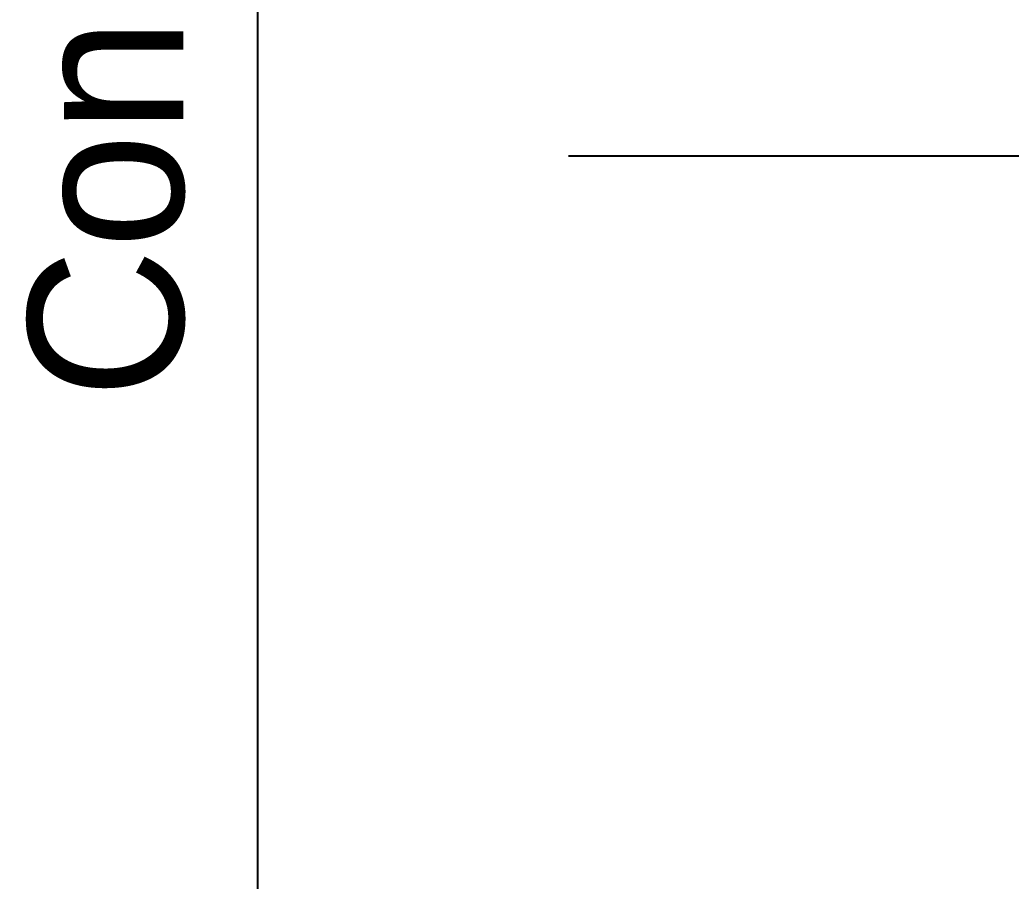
# Model space of a CAD drawing. Extents: x -38 to 2998, y -195 to 11529.
# Drawn here: x 393.76 to 432.07, y 151.98 to 185.25 of the extents above; entities that cross this region are included whole.
import ezdxf
from ezdxf.enums import TextEntityAlignment as Align

# ---------------------------------------------------------------- set-up
doc = ezdxf.new("R2010")
doc.units = 0
doc.header["$MEASUREMENT"] = 0
doc.layers.add('CENTERLINES', color=7, linetype='CONTINUOUS')
doc.layers.add('TEXT', color=5, linetype='CONTINUOUS')

msp = doc.modelspace()

# ---------------------------------------------------------------- linework, layer by layer
at = {"layer": 'CENTERLINES', "color": 0, "linetype": 'CONTINUOUS'}
for p, q in [((402.96, 156), (402.96, 216)), ((402.96, 48), (402.96, 192)), ((402.96, 48), (402.96, 180)), ((402.96, 48), (402.96, 180)), ((402.96, 48), (402.96, 180)), ((414.96, 180), (561.96, 180)), ((414.96, 180), (561.96, 180)), ((414.96, 180), (561.96, 180))]:
    msp.add_line(p, q, dxfattribs=at)

# ---------------------------------------------------------------- texts
at = {"layer": 'TEXT', "color": 0}
msp.add_text('ConcCol', height=6, rotation=90, dxfattribs=at).set_placement((396.96, 186), align=Align.MIDDLE)

doc.saveas('drawing.dxf')
